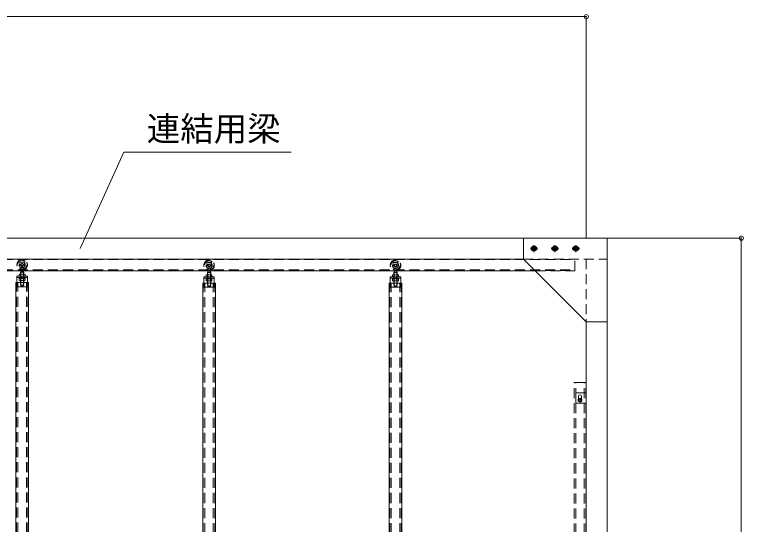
# Model space of a CAD drawing. Units: millimetres, scale not verified. Extents: x -9305 to 9305, y -6415 to 6415.
# Drawn here: x -2498 to 986, y -542 to 1897 of the extents above; entities that cross this region are included whole.
import ezdxf
from ezdxf.enums import TextEntityAlignment as Align

# ---------------------------------------------------------------- set-up
doc = ezdxf.new("R2010")
doc.units = ezdxf.units.MM
doc.header["$LTSCALE"] = 40
doc.header["$PDMODE"] = 32
doc.header["$PDSIZE"] = 20
for name, pattern in [('CHAIN2', [12, 9, -1, 1, -1]), ('DASHED1', [1.8, 1.2, -0.6]), ('DOUBLE_CHAIN2', [12.8, 9, -1, 0.6, -0.6, 0.6, -1])]:
    doc.linetypes.add(name, pattern=pattern)
for name, color, linetype, lineweight in [('0-0_0', 7, 'Continuous', 9), ('0-4_CYG-81', 7, 'Continuous', 9), ('0-8_TEXT', 7, 'Continuous', 9), ('0-C_寸法', 7, 'Continuous', 9)]:
    doc.layers.add(name, color=color, linetype=linetype, lineweight=lineweight)
doc.styles.add('ＭＳ ゴシック', font='')
doc.styles.get('ＭＳ ゴシック').set_extended_font_data('MS Gothic')

msp = doc.modelspace()

# ---------------------------------------------------------------- linework, layer by layer
at = {"layer": '0-0_0'}
for p, q in [((334.8, 827.54), (976.81, 827.54)), ((975.81, -3672.46), (975.81, 827.54)), ((975.81, 823.54), (975.81, -3668.46))]:
    msp.add_line(p, q, dxfattribs=at)
msp.add_point((975.81, 827.54), dxfattribs=at)
at = {"layer": '0-4_CYG-81'}
for p, q in [((-7965.18, 827.54), (334.8, 827.54)), ((-65.2, 827.54), (-65.2, 727.54)), ((334.8, 827.54), (334.8, -3172.46)), ((-21.55, 788.54), (-27.9, 777.54)), ((-27.9, 777.54), (-21.55, 766.54)), ((-8.85, 788.54), (-21.55, 788.54)), ((-21.55, 766.54), (-8.85, 766.54)), ((-2.5, 777.54), (-8.85, 788.54)), ((-8.85, 766.54), (-2.5, 777.54)), ((78.45, 788.54), (72.1, 777.54)), ((72.1, 777.54), (78.45, 766.54)), ((91.15, 788.54), (78.45, 788.54)), ((78.45, 766.54), (91.15, 766.54)), ((97.5, 777.54), (91.15, 788.54)), ((91.15, 766.54), (97.5, 777.54)), ((178.45, 788.54), (172.1, 777.54)), ((172.1, 777.54), (178.45, 766.54)), ((191.15, 788.54), (178.45, 788.54)), ((178.45, 766.54), (191.15, 766.54)), ((197.5, 777.54), (191.15, 788.54)), ((191.15, 766.54), (197.5, 777.54)), ((-7565.18, 727.54), (-65.2, 727.54)), ((-65.2, 727.54), (234.8, 427.54)), ((-7622.18, 670.54), (-8.2, 670.54)), ((-2467.45, 667.08), (-2469.25, 665.28)), ((-2453.25, 665.28), (-2469.25, 665.28)), ((-2469.25, 665.28), (-2469.25, 655.25)), ((-2467.5, 667.08), (-2467.5, 673.29)), ((-2455.05, 667.08), (-2467.45, 667.08)), ((-2467.25, 655.25), (-2467.25, 667.08)), ((-2455.25, 655.25), (-2455.25, 667.08)), ((-2453.25, 665.28), (-2455.05, 667.08)), ((-2455, 667.08), (-2455, 673.29)), ((-2453.25, 665.28), (-2453.25, 655.25)), ((-1574.14, 664.34), (-1575.94, 662.54)), ((-1559.94, 662.54), (-1575.94, 662.54)), ((-1575.94, 662.54), (-1575.94, 652.51)), ((-1574.2, 664.34), (-1574.2, 670.54)), ((-1561.74, 664.34), (-1574.14, 664.34)), ((-1573.94, 652.51), (-1573.94, 664.34)), ((-1561.94, 652.51), (-1561.94, 664.34)), ((-1559.94, 662.54), (-1561.74, 664.34)), ((-1561.7, 664.34), (-1561.7, 670.54)), ((-1559.94, 662.54), (-1559.94, 652.51)), ((-683.18, 664.34), (-684.98, 662.54)), ((-668.98, 662.54), (-684.98, 662.54)), ((-684.98, 662.54), (-684.98, 652.51)), ((-683.23, 664.34), (-683.23, 670.54)), ((-670.78, 664.34), (-683.18, 664.34)), ((-682.98, 652.51), (-682.98, 664.34)), ((-670.98, 652.51), (-670.98, 664.34)), ((-668.98, 662.54), (-670.78, 664.34)), ((-670.73, 664.34), (-670.73, 670.54)), ((-668.98, 662.54), (-668.98, 652.51)), ((-2486.24, 645.26), (-2436.25, 645.26)), ((-2486.24, 595.26), (-2486.24, 645.26)), ((-2475.27, 654.25), (-2475.27, 646.3)), ((-2451, 655.25), (-2472.11, 655.25)), ((-2451, 645.3), (-2472.11, 645.3)), ((-2451, 635.25), (-2472.11, 635.25)), ((-2468.34, 654.25), (-2468.34, 646.3)), ((-2454.48, 654.25), (-2454.48, 646.3)), ((-2447.56, 654.25), (-2447.56, 646.3)), ((-2436.25, 645.26), (-2436.25, 595.26)), ((-1592.94, 642.51), (-1542.94, 642.51)), ((-1592.94, 592.52), (-1592.94, 642.51)), ((-1581.96, 651.51), (-1581.96, 643.56)), ((-1557.7, 652.51), (-1578.8, 652.51)), ((-1557.7, 642.56), (-1578.8, 642.56)), ((-1557.7, 632.51), (-1578.8, 632.51)), ((-1575.03, 651.51), (-1575.03, 643.56)), ((-1561.18, 651.51), (-1561.18, 643.56)), ((-1554.25, 651.51), (-1554.25, 643.56)), ((-1542.94, 642.51), (-1542.94, 592.52)), ((-701.97, 642.51), (-651.97, 642.51)), ((-701.97, 592.52), (-701.97, 642.51)), ((-690.99, 651.51), (-690.99, 643.56)), ((-666.73, 652.51), (-687.83, 652.51)), ((-666.73, 642.56), (-687.83, 642.56)), ((-666.73, 632.51), (-687.83, 632.51)), ((-684.06, 651.51), (-684.06, 643.56)), ((-670.21, 651.51), (-670.21, 643.56)), ((-663.28, 651.51), (-663.28, 643.56)), ((-651.97, 642.51), (-651.97, 592.52)), ((-2491.25, -804.67), (-2491.25, 615.26)), ((-2486.24, 615.26), (-2491.24, 615.26)), ((-2436.25, 595.26), (-2486.24, 595.26)), ((-2431.25, 615.26), (-2436.25, 615.26)), ((-2431.25, -3604.53), (-2431.25, 615.26)), ((-1597.94, -807.42), (-1597.94, 612.51)), ((-1592.94, 612.51), (-1597.94, 612.51)), ((-1542.94, 592.52), (-1592.94, 592.52)), ((-1537.94, 612.51), (-1542.94, 612.51)), ((-1537.94, -3607.28), (-1537.94, 612.51)), ((-706.97, -807.42), (-706.97, 612.51)), ((-701.97, 612.51), (-706.97, 612.51)), ((-651.97, 592.52), (-701.97, 592.52)), ((-646.97, 612.51), (-651.97, 612.51)), ((-646.97, -3607.28), (-646.97, 612.51)), ((234.8, -3672.46), (234.8, 427.54)), ((234.8, 427.54), (334.8, 427.54)), ((177.1, 137.54), (234.8, 137.54)), ((234.8, -3537.28), (234.8, 137.54)), ((184.8, 87.54), (234.8, 87.54)), ((184.8, 37.54), (184.8, 87.54)), ((197.3, 70.54), (197.3, 58.03)), ((212.3, 70.54), (212.3, 58.03)), ((234.8, 37.54), (184.8, 37.54)), ((196.3, 57.45), (204.8, 62.36)), ((196.3, 47.64), (196.3, 57.45)), ((204.8, 42.73), (196.3, 47.64)), ((204.8, 62.36), (213.3, 57.45)), ((213.3, 47.64), (204.8, 42.73)), ((213.3, 57.45), (213.3, 47.64))]:
    msp.add_line(p, q, dxfattribs=at)
at = {"layer": '0-4_CYG-81', "linetype": 'CHAIN2'}
for p, q in [((-31.7, 777.54), (1.3, 777.54)), ((-15.2, 794.04), (-15.2, 761.04)), ((68.3, 777.54), (101.3, 777.54)), ((84.8, 794.04), (84.8, 761.04)), ((168.3, 777.54), (201.3, 777.54)), ((184.8, 794.04), (184.8, 761.04))]:
    msp.add_line(p, q, dxfattribs=at)
at = {"layer": '0-4_CYG-81', "linetype": 'DASHED1'}
for p, q in [((-7810.18, 725.94), (179.8, 725.94)), ((-2449.75, 713.08), (-2472.75, 713.08)), ((-2472.75, 713.08), (-2472.75, 688.08)), ((-2449.75, 713.08), (-2449.75, 688.08)), ((-1556.44, 710.34), (-1579.44, 710.34)), ((-1579.44, 710.34), (-1579.44, 685.34)), ((-1556.44, 710.34), (-1556.44, 685.34)), ((-665.48, 710.34), (-688.48, 710.34)), ((-688.48, 710.34), (-688.48, 685.34)), ((-665.48, 710.34), (-665.48, 685.34)), ((-65.2, 727.54), (334.8, 727.54)), ((179.8, 670.54), (179.8, 727.54)), ((234.8, 727.54), (234.8, 427.54)), ((-7810.18, 676.54), (179.8, 676.54)), ((-7810.18, 672.14), (179.8, 672.14)), ((-2449.75, 688.08), (-2472.75, 688.08)), ((-1556.44, 685.34), (-1579.44, 685.34)), ((-665.48, 685.34), (-688.48, 685.34)), ((-8.2, 670.54), (179.8, 670.54)), ((-2469.25, 655.25), (-2469.25, 602.08)), ((-2453.25, 655.25), (-2453.25, 602.08)), ((-1575.94, 652.51), (-1575.94, 599.34)), ((-1559.94, 652.51), (-1559.94, 599.34)), ((-684.98, 652.51), (-684.98, 599.34)), ((-668.98, 652.51), (-668.98, 599.34)), ((-2488.94, -3604.53), (-2488.94, 615.26)), ((-2481.24, -3604.53), (-2481.24, 615.26)), ((-2441.25, -3604.53), (-2441.25, 615.26)), ((-2433.55, -3604.53), (-2433.55, 615.26)), ((-1595.64, -3607.28), (-1595.64, 612.51)), ((-1587.94, -3607.28), (-1587.94, 612.51)), ((-1547.94, -3607.28), (-1547.94, 612.51)), ((-1540.24, -3607.28), (-1540.24, 612.51)), ((-704.67, -3607.28), (-704.67, 612.51)), ((-696.97, -3607.28), (-696.97, 612.51)), ((-656.97, -3607.28), (-656.97, 612.51)), ((-649.27, -3607.28), (-649.27, 612.51)), ((177.1, -3537.46), (177.1, 137.54)), ((184.8, -3537.46), (184.8, 137.54)), ((224.8, -3537.46), (224.8, 137.54)), ((232.5, -3537.46), (232.5, 137.54))]:
    msp.add_line(p, q, dxfattribs=at)
at = {"layer": '0-4_CYG-81', "linetype": 'DOUBLE_CHAIN2'}
for p, q in [((-2467.5, 673.29), (-2467.5, 688.08)), ((-2455, 673.29), (-2455, 688.08)), ((-1574.2, 670.54), (-1574.2, 685.34)), ((-1561.7, 670.54), (-1561.7, 685.34)), ((-683.23, 670.54), (-683.23, 685.34)), ((-670.73, 670.54), (-670.73, 685.34)), ((-2436.25, 639.26), (-2486.24, 639.26)), ((-2475.27, 626.35), (-2475.27, 634.25)), ((-2447.75, 639.25), (-2474.75, 639.25)), ((-2474.75, 639.25), (-2474.75, 635.25)), ((-2447.75, 635.25), (-2474.75, 635.25)), ((-2468.34, 626.35), (-2468.34, 634.25)), ((-2467.25, 600.08), (-2467.25, 655.25)), ((-2466.25, 639.25), (-2460.15, 635.35)), ((-2461.25, 639.25), (-2455.15, 635.35)), ((-2455.25, 600.08), (-2455.25, 655.25)), ((-2454.48, 626.35), (-2454.48, 634.25)), ((-2447.75, 639.25), (-2447.75, 635.25)), ((-2447.56, 626.35), (-2447.56, 634.25)), ((-1542.94, 636.51), (-1592.94, 636.51)), ((-1581.96, 623.61), (-1581.96, 631.51)), ((-1554.44, 636.51), (-1581.44, 636.51)), ((-1581.44, 636.51), (-1581.44, 632.51)), ((-1554.44, 632.51), (-1581.44, 632.51)), ((-1575.03, 623.61), (-1575.03, 631.51)), ((-1573.94, 597.34), (-1573.94, 652.51)), ((-1572.94, 636.51), (-1566.84, 632.61)), ((-1567.94, 636.51), (-1561.84, 632.61)), ((-1561.94, 597.34), (-1561.94, 652.51)), ((-1561.18, 623.61), (-1561.18, 631.51)), ((-1554.44, 636.51), (-1554.44, 632.51)), ((-1554.25, 623.61), (-1554.25, 631.51)), ((-651.97, 636.51), (-701.97, 636.51)), ((-690.99, 623.61), (-690.99, 631.51)), ((-663.48, 636.51), (-690.48, 636.51)), ((-690.48, 636.51), (-690.48, 632.51)), ((-663.48, 632.51), (-690.48, 632.51)), ((-684.06, 623.61), (-684.06, 631.51)), ((-682.98, 597.34), (-682.98, 652.51)), ((-681.98, 636.51), (-675.88, 632.61)), ((-676.98, 636.51), (-670.88, 632.61)), ((-670.98, 597.34), (-670.98, 652.51)), ((-670.21, 623.61), (-670.21, 631.51)), ((-663.48, 636.51), (-663.48, 632.51)), ((-663.28, 623.61), (-663.28, 631.51)), ((-2491.24, 615.26), (-2491.24, -3604.53)), ((-2436.25, 615.26), (-2486.24, 615.26)), ((-2451, 625.35), (-2472.11, 625.35)), ((-2453.25, 602.08), (-2469.25, 602.08)), ((-2469.25, 602.08), (-2467.25, 600.08)), ((-2455.25, 600.08), (-2467.25, 600.08)), ((-2453.25, 602.08), (-2455.25, 600.08)), ((-1597.94, 612.51), (-1597.94, -3607.28)), ((-1542.94, 612.51), (-1592.94, 612.51)), ((-1557.7, 622.61), (-1578.8, 622.61)), ((-1559.94, 599.34), (-1575.94, 599.34)), ((-1575.94, 599.34), (-1573.94, 597.34)), ((-1561.94, 597.34), (-1573.94, 597.34)), ((-1559.94, 599.34), (-1561.94, 597.34)), ((-706.97, 612.51), (-706.97, -3607.28)), ((-651.97, 612.51), (-701.97, 612.51)), ((-666.73, 622.61), (-687.83, 622.61)), ((-668.98, 599.34), (-684.98, 599.34)), ((-684.98, 599.34), (-682.98, 597.34)), ((-670.98, 597.34), (-682.98, 597.34)), ((-668.98, 599.34), (-670.98, 597.34))]:
    msp.add_line(p, q, dxfattribs=at)
at = {"layer": '0-4_CYG-81'}
for centre, radius in [((-15.2, 777.54), 11), ((-15.2, 777.54), 7.5), ((-15.2, 777.54), 7), ((-15.2, 777.54), 5.92), ((84.8, 777.54), 11), ((84.8, 777.54), 7.5), ((84.8, 777.54), 7), ((84.8, 777.54), 5.92), ((184.8, 777.54), 11), ((184.8, 777.54), 7.5), ((184.8, 777.54), 7), ((184.8, 777.54), 5.92), ((204.8, 52.54), 8.5), ((204.8, 52.54), 5), ((204.8, 52.54), 5), ((204.8, 52.54), 4.19)]:
    msp.add_circle(centre, radius, dxfattribs=at)
at = {"layer": '0-4_CYG-81', "linetype": 'DASHED1'}
for centre, radius in [((-2461.25, 700.08), 25), ((-2461.25, 700.08), 22), ((-2461.25, 700.08), 14.49), ((-2461.25, 700.08), 6.25), ((-2461.25, 700.08), 5), ((-1567.94, 697.34), 25), ((-1567.94, 697.34), 22), ((-1567.94, 697.34), 14.49), ((-1567.94, 697.34), 6.25), ((-1567.94, 697.34), 5), ((-676.98, 697.34), 25), ((-676.98, 697.34), 22), ((-676.98, 697.34), 14.49), ((-676.98, 697.34), 6.25), ((-676.98, 697.34), 5)]:
    msp.add_circle(centre, radius, dxfattribs=at)
at = {"layer": '0-4_CYG-81'}
for centre, radius, start, end in [((-23.2, 777.54), 7.5, 101.415, 258.585), ((-15.2, 777.54), 12, 126.444, 173.556), ((-15.2, 777.54), 12, 186.444, 233.556), ((-15.2, 777.54), 12, 66.444, 113.556), ((-15.2, 777.54), 12, 246.444, 293.556), ((-15.2, 777.54), 12, 6.444, 53.556), ((-15.2, 777.54), 12, 306.444, 353.556), ((-7.2, 777.54), 7.5, 281.415, 78.585), ((76.8, 777.54), 7.5, 101.415, 258.585), ((84.8, 777.54), 12, 126.444, 173.556), ((84.8, 777.54), 12, 186.444, 233.556), ((84.8, 777.54), 12, 66.444, 113.556), ((84.8, 777.54), 12, 246.444, 293.556), ((84.8, 777.54), 12, 6.444, 53.556), ((84.8, 777.54), 12, 306.444, 353.556), ((92.8, 777.54), 7.5, 281.415, 78.585), ((176.8, 777.54), 7.5, 101.415, 258.585), ((184.8, 777.54), 12, 126.444, 173.556), ((184.8, 777.54), 12, 186.444, 233.556), ((184.8, 777.54), 12, 66.444, 113.556), ((184.8, 777.54), 12, 246.444, 293.556), ((184.8, 777.54), 12, 6.444, 53.556), ((184.8, 777.54), 12, 306.444, 353.556), ((192.8, 777.54), 7.5, 281.415, 78.585), ((-2471.8, 648.8), 6.46, 57.58, 122.42), ((-2471.8, 651.76), 6.46, 237.58, 302.42), ((-2461.41, 630.76), 24.49, 73.565, 106.435), ((-2461.41, 669.79), 24.49, 253.565, 286.435), ((-2451.02, 648.75), 6.5, 57.795, 122.205), ((-2451.02, 651.8), 6.5, 237.795, 302.205), ((-1578.5, 646.06), 6.46, 57.58, 122.42), ((-1578.5, 649.02), 6.46, 237.58, 302.42), ((-1568.1, 628.02), 24.49, 73.565, 106.435), ((-1568.1, 667.05), 24.49, 253.565, 286.435), ((-1557.71, 646.01), 6.5, 57.795, 122.205), ((-1557.71, 649.06), 6.5, 237.795, 302.205), ((-687.53, 646.06), 6.46, 57.58, 122.42), ((-687.53, 649.02), 6.46, 237.58, 302.42), ((-677.14, 628.02), 24.49, 73.565, 106.435), ((-677.14, 667.05), 24.49, 253.565, 286.435), ((-666.74, 646.01), 6.5, 57.795, 122.205), ((-666.74, 649.06), 6.5, 237.795, 302.205), ((204.8, 70.54), 7.5, 0, 180)]:
    msp.add_arc(centre, radius, start, end, dxfattribs=at)
at = {"layer": '0-4_CYG-81', "linetype": 'DOUBLE_CHAIN2'}
for centre, radius, start, end in [((-2471.8, 628.8), 6.46, 57.58, 122.42), ((-2461.41, 610.76), 24.49, 73.565, 106.435), ((-2451.02, 628.75), 6.5, 57.795, 122.205), ((-1578.5, 626.06), 6.46, 57.58, 122.42), ((-1568.1, 608.02), 24.49, 73.565, 106.435), ((-1557.71, 626.01), 6.5, 57.795, 122.205), ((-687.53, 626.06), 6.46, 57.58, 122.42), ((-677.14, 608.02), 24.49, 73.565, 106.435), ((-666.74, 626.01), 6.5, 57.795, 122.205), ((-2471.8, 631.81), 6.46, 237.58, 302.42), ((-2461.41, 649.84), 24.49, 253.565, 286.435), ((-2451.02, 631.85), 6.5, 237.795, 302.205), ((-1578.5, 629.06), 6.46, 237.58, 302.42), ((-1568.1, 647.1), 24.49, 253.565, 286.435), ((-1557.71, 629.11), 6.5, 237.795, 302.205), ((-687.53, 629.06), 6.46, 237.58, 302.42), ((-677.14, 647.1), 24.49, 253.565, 286.435), ((-666.74, 629.11), 6.5, 237.795, 302.205)]:
    msp.add_arc(centre, radius, start, end, dxfattribs=at)
at = {"layer": '0-8_TEXT'}
msp.add_lwpolyline([(-2184.84, 777.34), (-1975.68, 1238.55), (-1176.31, 1238.55)], dxfattribs=at)
at = {"layer": '0-C_寸法'}
for p, q in [((234.8, 1886.51), (-7865.18, 1886.51)), ((-7861.18, 1886.51), (230.8, 1886.51)), ((234.8, 829.54), (234.8, 1887.51))]:
    msp.add_line(p, q, dxfattribs=at)
msp.add_point((234.8, 1886.51), dxfattribs=at)

# ---------------------------------------------------------------- texts
at = {"layer": '0-8_TEXT', "style": 'ＭＳ ゴシック'}
msp.add_text('連結用梁', height=117.3, dxfattribs=at).set_placement((-1865.67, 1256.71), align=Align.BOTTOM_LEFT)

doc.saveas('drawing.dxf')
